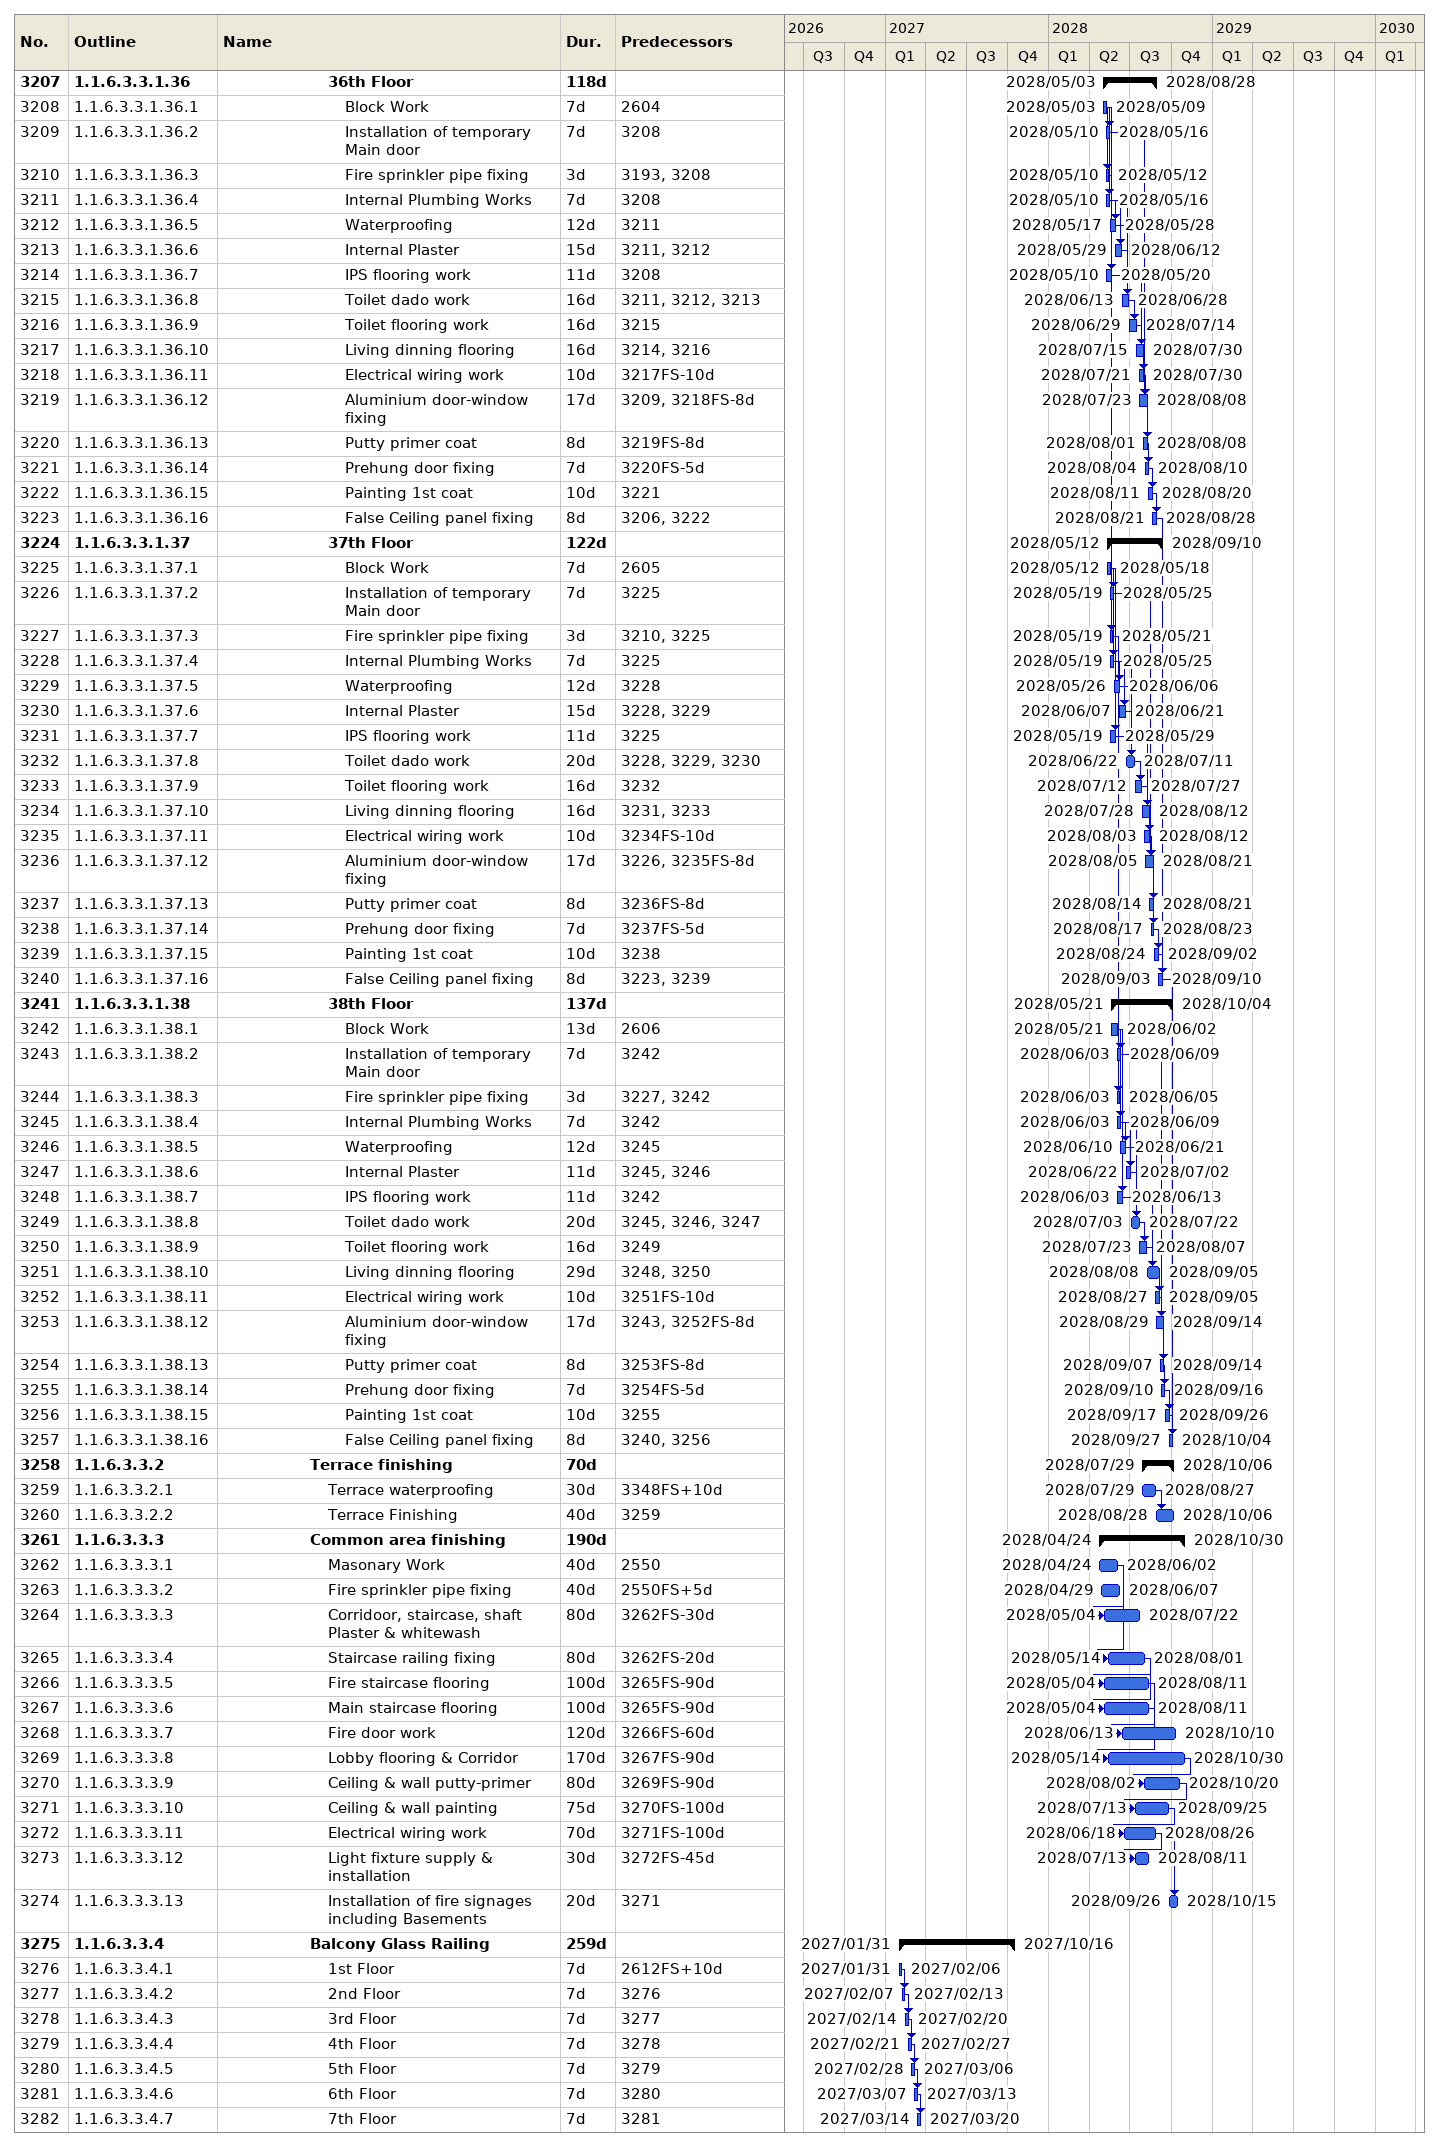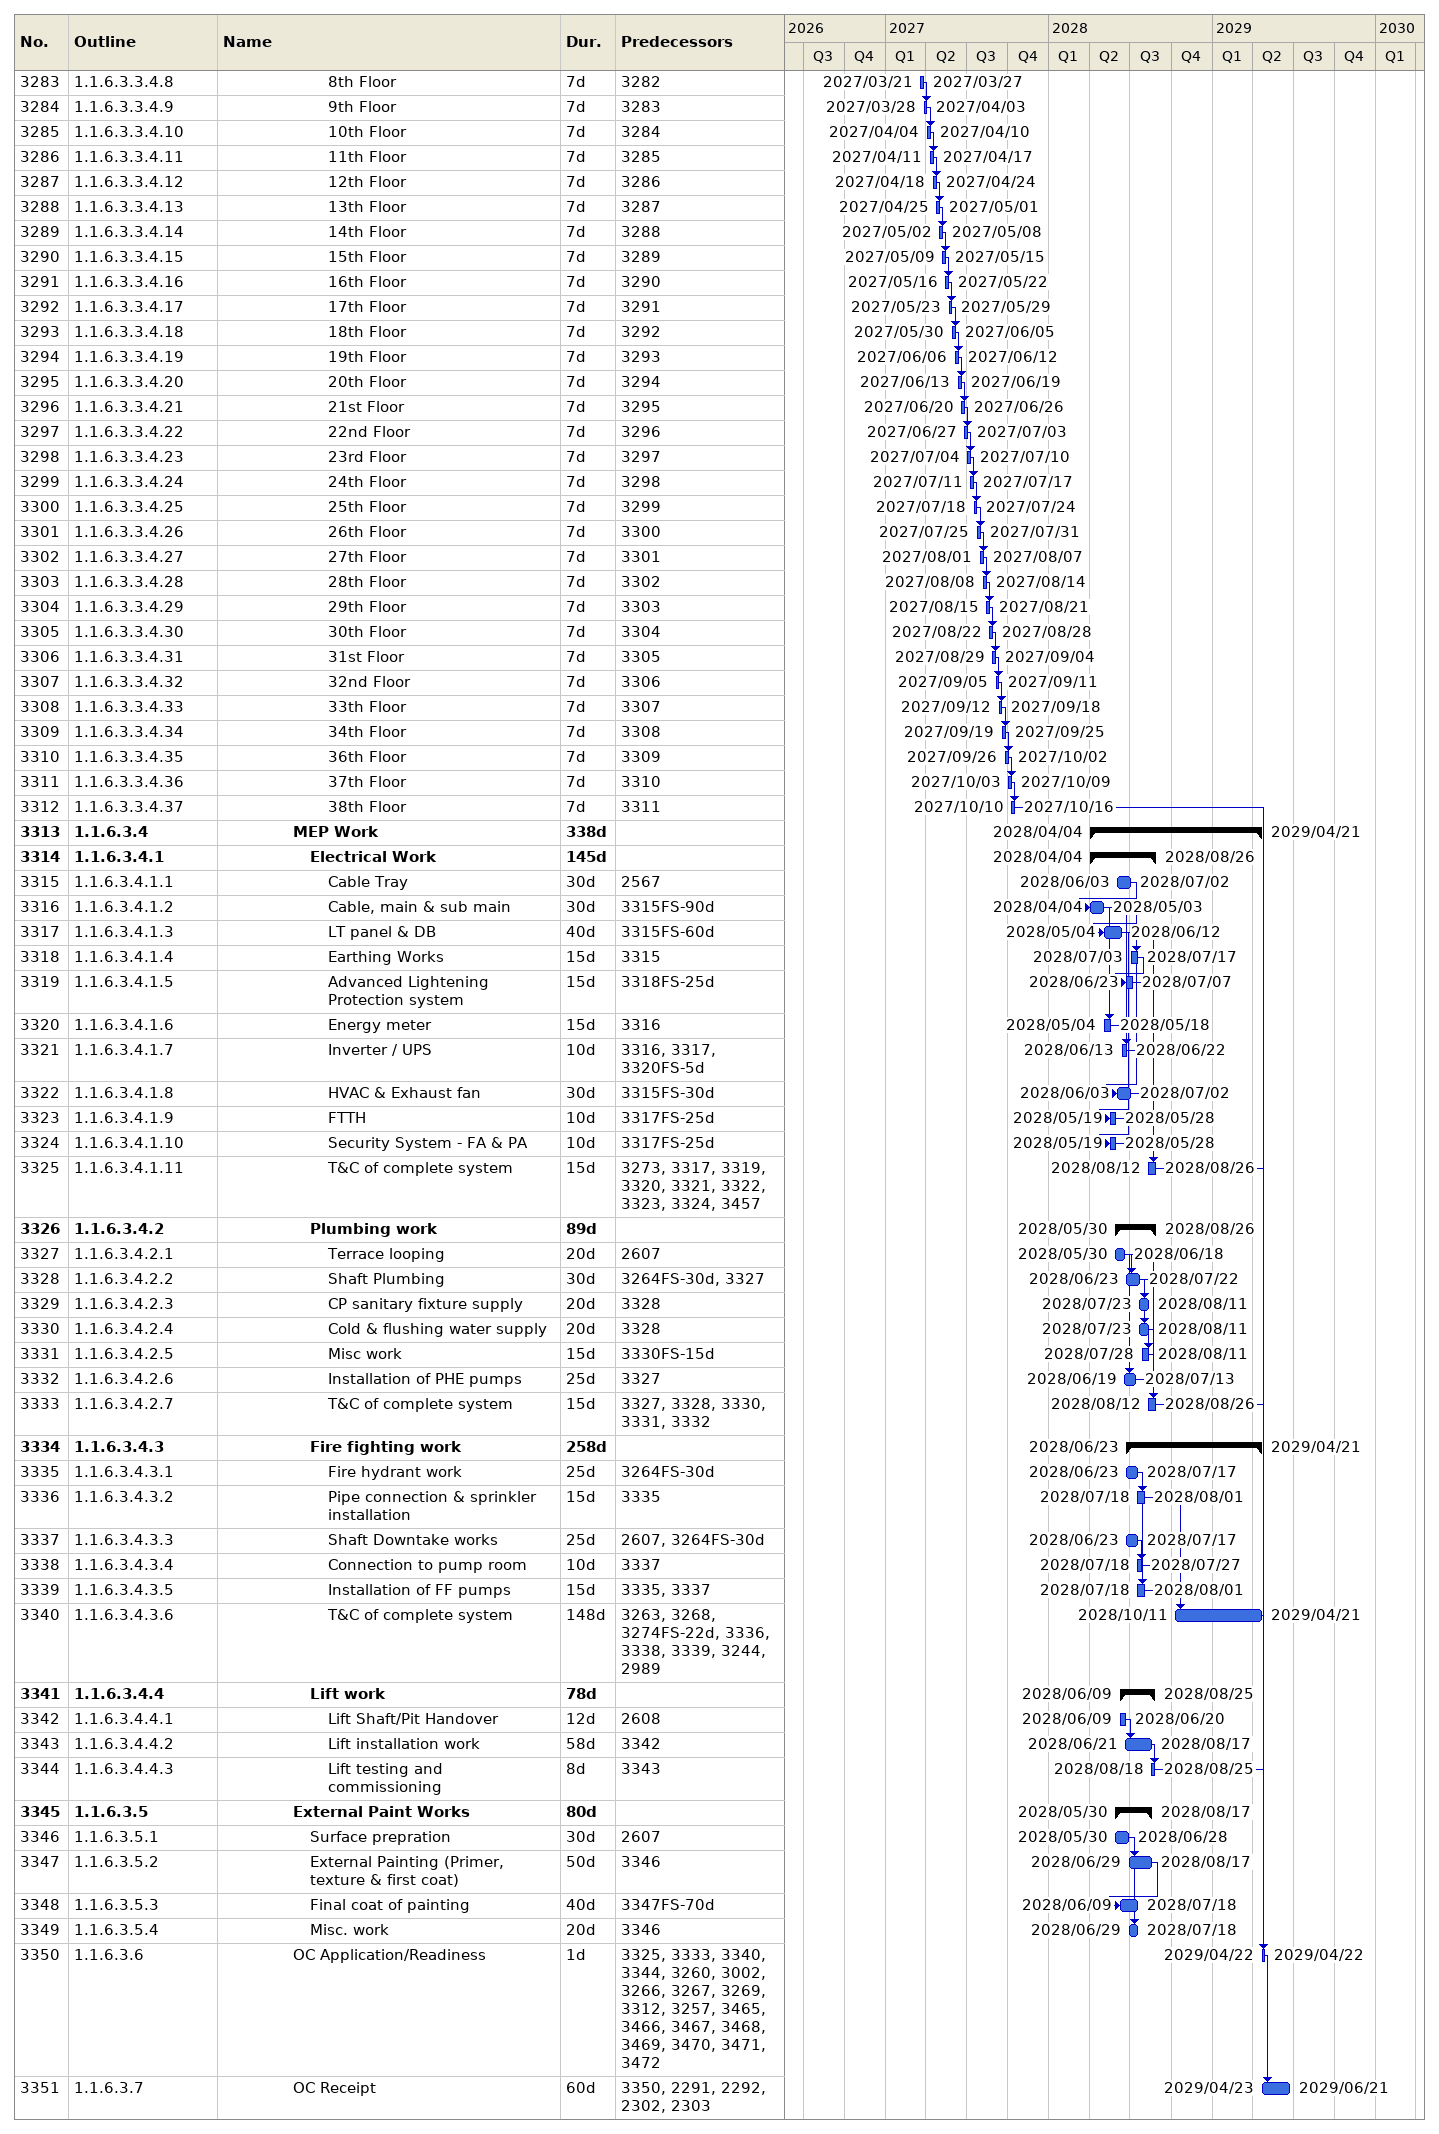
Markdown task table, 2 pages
| ID | WBS | Task | Duration | Start | Finish | Predecessors |
|---|---|---|---|---|---|---|
| 3207 | 1.1.6.3.3.1.36 | **36th Floor** | 118d | 2028-05-03 | 2028-08-28 |  |
| 3208 | 1.1.6.3.3.1.36.1 | Block Work | 7d | 2028-05-03 | 2028-05-09 | 2604 |
| 3209 | 1.1.6.3.3.1.36.2 | Installation of temporary Main door | 7d | 2028-05-10 | 2028-05-16 | 3208 |
| 3210 | 1.1.6.3.3.1.36.3 | Fire sprinkler pipe fixing | 3d | 2028-05-10 | 2028-05-12 | 3193, 3208 |
| 3211 | 1.1.6.3.3.1.36.4 | Internal Plumbing Works | 7d | 2028-05-10 | 2028-05-16 | 3208 |
| 3212 | 1.1.6.3.3.1.36.5 | Waterproofing | 12d | 2028-05-17 | 2028-05-28 | 3211 |
| 3213 | 1.1.6.3.3.1.36.6 | Internal Plaster | 15d | 2028-05-29 | 2028-06-12 | 3211, 3212 |
| 3214 | 1.1.6.3.3.1.36.7 | IPS flooring work | 11d | 2028-05-10 | 2028-05-20 | 3208 |
| 3215 | 1.1.6.3.3.1.36.8 | Toilet dado work | 16d | 2028-06-13 | 2028-06-28 | 3211, 3212, 3213 |
| 3216 | 1.1.6.3.3.1.36.9 | Toilet flooring work | 16d | 2028-06-29 | 2028-07-14 | 3215 |
| 3217 | 1.1.6.3.3.1.36.10 | Living dinning flooring | 16d | 2028-07-15 | 2028-07-30 | 3214, 3216 |
| 3218 | 1.1.6.3.3.1.36.11 | Electrical wiring work | 10d | 2028-07-21 | 2028-07-30 | 3217FS-10d |
| 3219 | 1.1.6.3.3.1.36.12 | Aluminium door-window fixing | 17d | 2028-07-23 | 2028-08-08 | 3209, 3218FS-8d |
| 3220 | 1.1.6.3.3.1.36.13 | Putty primer coat | 8d | 2028-08-01 | 2028-08-08 | 3219FS-8d |
| 3221 | 1.1.6.3.3.1.36.14 | Prehung door fixing | 7d | 2028-08-04 | 2028-08-10 | 3220FS-5d |
| 3222 | 1.1.6.3.3.1.36.15 | Painting 1st coat | 10d | 2028-08-11 | 2028-08-20 | 3221 |
| 3223 | 1.1.6.3.3.1.36.16 | False Ceiling panel fixing | 8d | 2028-08-21 | 2028-08-28 | 3206, 3222 |
| 3224 | 1.1.6.3.3.1.37 | **37th Floor** | 122d | 2028-05-12 | 2028-09-10 |  |
| 3225 | 1.1.6.3.3.1.37.1 | Block Work | 7d | 2028-05-12 | 2028-05-18 | 2605 |
| 3226 | 1.1.6.3.3.1.37.2 | Installation of temporary Main door | 7d | 2028-05-19 | 2028-05-25 | 3225 |
| 3227 | 1.1.6.3.3.1.37.3 | Fire sprinkler pipe fixing | 3d | 2028-05-19 | 2028-05-21 | 3210, 3225 |
| 3228 | 1.1.6.3.3.1.37.4 | Internal Plumbing Works | 7d | 2028-05-19 | 2028-05-25 | 3225 |
| 3229 | 1.1.6.3.3.1.37.5 | Waterproofing | 12d | 2028-05-26 | 2028-06-06 | 3228 |
| 3230 | 1.1.6.3.3.1.37.6 | Internal Plaster | 15d | 2028-06-07 | 2028-06-21 | 3228, 3229 |
| 3231 | 1.1.6.3.3.1.37.7 | IPS flooring work | 11d | 2028-05-19 | 2028-05-29 | 3225 |
| 3232 | 1.1.6.3.3.1.37.8 | Toilet dado work | 20d | 2028-06-22 | 2028-07-11 | 3228, 3229, 3230 |
| 3233 | 1.1.6.3.3.1.37.9 | Toilet flooring work | 16d | 2028-07-12 | 2028-07-27 | 3232 |
| 3234 | 1.1.6.3.3.1.37.10 | Living dinning flooring | 16d | 2028-07-28 | 2028-08-12 | 3231, 3233 |
| 3235 | 1.1.6.3.3.1.37.11 | Electrical wiring work | 10d | 2028-08-03 | 2028-08-12 | 3234FS-10d |
| 3236 | 1.1.6.3.3.1.37.12 | Aluminium door-window fixing | 17d | 2028-08-05 | 2028-08-21 | 3226, 3235FS-8d |
| 3237 | 1.1.6.3.3.1.37.13 | Putty primer coat | 8d | 2028-08-14 | 2028-08-21 | 3236FS-8d |
| 3238 | 1.1.6.3.3.1.37.14 | Prehung door fixing | 7d | 2028-08-17 | 2028-08-23 | 3237FS-5d |
| 3239 | 1.1.6.3.3.1.37.15 | Painting 1st coat | 10d | 2028-08-24 | 2028-09-02 | 3238 |
| 3240 | 1.1.6.3.3.1.37.16 | False Ceiling panel fixing | 8d | 2028-09-03 | 2028-09-10 | 3223, 3239 |
| 3241 | 1.1.6.3.3.1.38 | **38th Floor** | 137d | 2028-05-21 | 2028-10-04 |  |
| 3242 | 1.1.6.3.3.1.38.1 | Block Work | 13d | 2028-05-21 | 2028-06-02 | 2606 |
| 3243 | 1.1.6.3.3.1.38.2 | Installation of temporary Main door | 7d | 2028-06-03 | 2028-06-09 | 3242 |
| 3244 | 1.1.6.3.3.1.38.3 | Fire sprinkler pipe fixing | 3d | 2028-06-03 | 2028-06-05 | 3227, 3242 |
| 3245 | 1.1.6.3.3.1.38.4 | Internal Plumbing Works | 7d | 2028-06-03 | 2028-06-09 | 3242 |
| 3246 | 1.1.6.3.3.1.38.5 | Waterproofing | 12d | 2028-06-10 | 2028-06-21 | 3245 |
| 3247 | 1.1.6.3.3.1.38.6 | Internal Plaster | 11d | 2028-06-22 | 2028-07-02 | 3245, 3246 |
| 3248 | 1.1.6.3.3.1.38.7 | IPS flooring work | 11d | 2028-06-03 | 2028-06-13 | 3242 |
| 3249 | 1.1.6.3.3.1.38.8 | Toilet dado work | 20d | 2028-07-03 | 2028-07-22 | 3245, 3246, 3247 |
| 3250 | 1.1.6.3.3.1.38.9 | Toilet flooring work | 16d | 2028-07-23 | 2028-08-07 | 3249 |
| 3251 | 1.1.6.3.3.1.38.10 | Living dinning flooring | 29d | 2028-08-08 | 2028-09-05 | 3248, 3250 |
| 3252 | 1.1.6.3.3.1.38.11 | Electrical wiring work | 10d | 2028-08-27 | 2028-09-05 | 3251FS-10d |
| 3253 | 1.1.6.3.3.1.38.12 | Aluminium door-window fixing | 17d | 2028-08-29 | 2028-09-14 | 3243, 3252FS-8d |
| 3254 | 1.1.6.3.3.1.38.13 | Putty primer coat | 8d | 2028-09-07 | 2028-09-14 | 3253FS-8d |
| 3255 | 1.1.6.3.3.1.38.14 | Prehung door fixing | 7d | 2028-09-10 | 2028-09-16 | 3254FS-5d |
| 3256 | 1.1.6.3.3.1.38.15 | Painting 1st coat | 10d | 2028-09-17 | 2028-09-26 | 3255 |
| 3257 | 1.1.6.3.3.1.38.16 | False Ceiling panel fixing | 8d | 2028-09-27 | 2028-10-04 | 3240, 3256 |
| 3258 | 1.1.6.3.3.2 | **Terrace finishing** | 70d | 2028-07-29 | 2028-10-06 |  |
| 3259 | 1.1.6.3.3.2.1 | Terrace waterproofing | 30d | 2028-07-29 | 2028-08-27 | 3348FS+10d |
| 3260 | 1.1.6.3.3.2.2 | Terrace Finishing | 40d | 2028-08-28 | 2028-10-06 | 3259 |
| 3261 | 1.1.6.3.3.3 | **Common area finishing** | 190d | 2028-04-24 | 2028-10-30 |  |
| 3262 | 1.1.6.3.3.3.1 | Masonary Work | 40d | 2028-04-24 | 2028-06-02 | 2550 |
| 3263 | 1.1.6.3.3.3.2 | Fire sprinkler pipe fixing | 40d | 2028-04-29 | 2028-06-07 | 2550FS+5d |
| 3264 | 1.1.6.3.3.3.3 | Corridoor, staircase, shaft Plaster & whitewash | 80d | 2028-05-04 | 2028-07-22 | 3262FS-30d |
| 3265 | 1.1.6.3.3.3.4 | Staircase railing fixing | 80d | 2028-05-14 | 2028-08-01 | 3262FS-20d |
| 3266 | 1.1.6.3.3.3.5 | Fire staircase flooring | 100d | 2028-05-04 | 2028-08-11 | 3265FS-90d |
| 3267 | 1.1.6.3.3.3.6 | Main staircase flooring | 100d | 2028-05-04 | 2028-08-11 | 3265FS-90d |
| 3268 | 1.1.6.3.3.3.7 | Fire door work | 120d | 2028-06-13 | 2028-10-10 | 3266FS-60d |
| 3269 | 1.1.6.3.3.3.8 | Lobby flooring & Corridor | 170d | 2028-05-14 | 2028-10-30 | 3267FS-90d |
| 3270 | 1.1.6.3.3.3.9 | Ceiling & wall putty-primer | 80d | 2028-08-02 | 2028-10-20 | 3269FS-90d |
| 3271 | 1.1.6.3.3.3.10 | Ceiling & wall painting | 75d | 2028-07-13 | 2028-09-25 | 3270FS-100d |
| 3272 | 1.1.6.3.3.3.11 | Electrical wiring work | 70d | 2028-06-18 | 2028-08-26 | 3271FS-100d |
| 3273 | 1.1.6.3.3.3.12 | Light fixture supply & installation | 30d | 2028-07-13 | 2028-08-11 | 3272FS-45d |
| 3274 | 1.1.6.3.3.3.13 | Installation of fire signages including Basements | 20d | 2028-09-26 | 2028-10-15 | 3271 |
| 3275 | 1.1.6.3.3.4 | **Balcony Glass Railing** | 259d | 2027-01-31 | 2027-10-16 |  |
| 3276 | 1.1.6.3.3.4.1 | 1st Floor | 7d | 2027-01-31 | 2027-02-06 | 2612FS+10d |
| 3277 | 1.1.6.3.3.4.2 | 2nd Floor | 7d | 2027-02-07 | 2027-02-13 | 3276 |
| 3278 | 1.1.6.3.3.4.3 | 3rd Floor | 7d | 2027-02-14 | 2027-02-20 | 3277 |
| 3279 | 1.1.6.3.3.4.4 | 4th Floor | 7d | 2027-02-21 | 2027-02-27 | 3278 |
| 3280 | 1.1.6.3.3.4.5 | 5th Floor | 7d | 2027-02-28 | 2027-03-06 | 3279 |
| 3281 | 1.1.6.3.3.4.6 | 6th Floor | 7d | 2027-03-07 | 2027-03-13 | 3280 |
| 3282 | 1.1.6.3.3.4.7 | 7th Floor | 7d | 2027-03-14 | 2027-03-20 | 3281 |
| 3283 | 1.1.6.3.3.4.8 | 8th Floor | 7d | 2027-03-21 | 2027-03-27 | 3282 |
| 3284 | 1.1.6.3.3.4.9 | 9th Floor | 7d | 2027-03-28 | 2027-04-03 | 3283 |
| 3285 | 1.1.6.3.3.4.10 | 10th Floor | 7d | 2027-04-04 | 2027-04-10 | 3284 |
| 3286 | 1.1.6.3.3.4.11 | 11th Floor | 7d | 2027-04-11 | 2027-04-17 | 3285 |
| 3287 | 1.1.6.3.3.4.12 | 12th Floor | 7d | 2027-04-18 | 2027-04-24 | 3286 |
| 3288 | 1.1.6.3.3.4.13 | 13th Floor | 7d | 2027-04-25 | 2027-05-01 | 3287 |
| 3289 | 1.1.6.3.3.4.14 | 14th Floor | 7d | 2027-05-02 | 2027-05-08 | 3288 |
| 3290 | 1.1.6.3.3.4.15 | 15th Floor | 7d | 2027-05-09 | 2027-05-15 | 3289 |
| 3291 | 1.1.6.3.3.4.16 | 16th Floor | 7d | 2027-05-16 | 2027-05-22 | 3290 |
| 3292 | 1.1.6.3.3.4.17 | 17th Floor | 7d | 2027-05-23 | 2027-05-29 | 3291 |
| 3293 | 1.1.6.3.3.4.18 | 18th Floor | 7d | 2027-05-30 | 2027-06-05 | 3292 |
| 3294 | 1.1.6.3.3.4.19 | 19th Floor | 7d | 2027-06-06 | 2027-06-12 | 3293 |
| 3295 | 1.1.6.3.3.4.20 | 20th Floor | 7d | 2027-06-13 | 2027-06-19 | 3294 |
| 3296 | 1.1.6.3.3.4.21 | 21st Floor | 7d | 2027-06-20 | 2027-06-26 | 3295 |
| 3297 | 1.1.6.3.3.4.22 | 22nd Floor | 7d | 2027-06-27 | 2027-07-03 | 3296 |
| 3298 | 1.1.6.3.3.4.23 | 23rd Floor | 7d | 2027-07-04 | 2027-07-10 | 3297 |
| 3299 | 1.1.6.3.3.4.24 | 24th Floor | 7d | 2027-07-11 | 2027-07-17 | 3298 |
| 3300 | 1.1.6.3.3.4.25 | 25th Floor | 7d | 2027-07-18 | 2027-07-24 | 3299 |
| 3301 | 1.1.6.3.3.4.26 | 26th Floor | 7d | 2027-07-25 | 2027-07-31 | 3300 |
| 3302 | 1.1.6.3.3.4.27 | 27th Floor | 7d | 2027-08-01 | 2027-08-07 | 3301 |
| 3303 | 1.1.6.3.3.4.28 | 28th Floor | 7d | 2027-08-08 | 2027-08-14 | 3302 |
| 3304 | 1.1.6.3.3.4.29 | 29th Floor | 7d | 2027-08-15 | 2027-08-21 | 3303 |
| 3305 | 1.1.6.3.3.4.30 | 30th Floor | 7d | 2027-08-22 | 2027-08-28 | 3304 |
| 3306 | 1.1.6.3.3.4.31 | 31st Floor | 7d | 2027-08-29 | 2027-09-04 | 3305 |
| 3307 | 1.1.6.3.3.4.32 | 32nd Floor | 7d | 2027-09-05 | 2027-09-11 | 3306 |
| 3308 | 1.1.6.3.3.4.33 | 33th Floor | 7d | 2027-09-12 | 2027-09-18 | 3307 |
| 3309 | 1.1.6.3.3.4.34 | 34th Floor | 7d | 2027-09-19 | 2027-09-25 | 3308 |
| 3310 | 1.1.6.3.3.4.35 | 36th Floor | 7d | 2027-09-26 | 2027-10-02 | 3309 |
| 3311 | 1.1.6.3.3.4.36 | 37th Floor | 7d | 2027-10-03 | 2027-10-09 | 3310 |
| 3312 | 1.1.6.3.3.4.37 | 38th Floor | 7d | 2027-10-10 | 2027-10-16 | 3311 |
| 3313 | 1.1.6.3.4 | **MEP Work** | 338d | 2028-04-04 | 2029-04-21 |  |
| 3314 | 1.1.6.3.4.1 | **Electrical Work** | 145d | 2028-04-04 | 2028-08-26 |  |
| 3315 | 1.1.6.3.4.1.1 | Cable Tray | 30d | 2028-06-03 | 2028-07-02 | 2567 |
| 3316 | 1.1.6.3.4.1.2 | Cable, main & sub main | 30d | 2028-04-04 | 2028-05-03 | 3315FS-90d |
| 3317 | 1.1.6.3.4.1.3 | LT panel & DB | 40d | 2028-05-04 | 2028-06-12 | 3315FS-60d |
| 3318 | 1.1.6.3.4.1.4 | Earthing Works | 15d | 2028-07-03 | 2028-07-17 | 3315 |
| 3319 | 1.1.6.3.4.1.5 | Advanced Lightening Protection system | 15d | 2028-06-23 | 2028-07-07 | 3318FS-25d |
| 3320 | 1.1.6.3.4.1.6 | Energy meter | 15d | 2028-05-04 | 2028-05-18 | 3316 |
| 3321 | 1.1.6.3.4.1.7 | Inverter / UPS | 10d | 2028-06-13 | 2028-06-22 | 3316, 3317, 3320FS-5d |
| 3322 | 1.1.6.3.4.1.8 | HVAC & Exhaust fan | 30d | 2028-06-03 | 2028-07-02 | 3315FS-30d |
| 3323 | 1.1.6.3.4.1.9 | FTTH | 10d | 2028-05-19 | 2028-05-28 | 3317FS-25d |
| 3324 | 1.1.6.3.4.1.10 | Security System - FA & PA | 10d | 2028-05-19 | 2028-05-28 | 3317FS-25d |
| 3325 | 1.1.6.3.4.1.11 | T&C of complete system | 15d | 2028-08-12 | 2028-08-26 | 3273, 3317, 3319, 3320, 3321, 3322, 3323, 3324, 3457 |
| 3326 | 1.1.6.3.4.2 | **Plumbing work** | 89d | 2028-05-30 | 2028-08-26 |  |
| 3327 | 1.1.6.3.4.2.1 | Terrace looping | 20d | 2028-05-30 | 2028-06-18 | 2607 |
| 3328 | 1.1.6.3.4.2.2 | Shaft Plumbing | 30d | 2028-06-23 | 2028-07-22 | 3264FS-30d, 3327 |
| 3329 | 1.1.6.3.4.2.3 | CP sanitary fixture supply | 20d | 2028-07-23 | 2028-08-11 | 3328 |
| 3330 | 1.1.6.3.4.2.4 | Cold & flushing water supply | 20d | 2028-07-23 | 2028-08-11 | 3328 |
| 3331 | 1.1.6.3.4.2.5 | Misc work | 15d | 2028-07-28 | 2028-08-11 | 3330FS-15d |
| 3332 | 1.1.6.3.4.2.6 | Installation of PHE pumps | 25d | 2028-06-19 | 2028-07-13 | 3327 |
| 3333 | 1.1.6.3.4.2.7 | T&C of complete system | 15d | 2028-08-12 | 2028-08-26 | 3327, 3328, 3330, 3331, 3332 |
| 3334 | 1.1.6.3.4.3 | **Fire fighting work** | 258d | 2028-06-23 | 2029-04-21 |  |
| 3335 | 1.1.6.3.4.3.1 | Fire hydrant work | 25d | 2028-06-23 | 2028-07-17 | 3264FS-30d |
| 3336 | 1.1.6.3.4.3.2 | Pipe connection & sprinkler installation | 15d | 2028-07-18 | 2028-08-01 | 3335 |
| 3337 | 1.1.6.3.4.3.3 | Shaft Downtake works | 25d | 2028-06-23 | 2028-07-17 | 2607, 3264FS-30d |
| 3338 | 1.1.6.3.4.3.4 | Connection to pump room | 10d | 2028-07-18 | 2028-07-27 | 3337 |
| 3339 | 1.1.6.3.4.3.5 | Installation of FF pumps | 15d | 2028-07-18 | 2028-08-01 | 3335, 3337 |
| 3340 | 1.1.6.3.4.3.6 | T&C of complete system | 148d | 2028-10-11 | 2029-04-21 | 3263, 3268, 3274FS-22d, 3336, 3338, 3339, 3244, 2989 |
| 3341 | 1.1.6.3.4.4 | **Lift work** | 78d | 2028-06-09 | 2028-08-25 |  |
| 3342 | 1.1.6.3.4.4.1 | Lift Shaft/Pit Handover | 12d | 2028-06-09 | 2028-06-20 | 2608 |
| 3343 | 1.1.6.3.4.4.2 | Lift installation work | 58d | 2028-06-21 | 2028-08-17 | 3342 |
| 3344 | 1.1.6.3.4.4.3 | Lift testing and commissioning | 8d | 2028-08-18 | 2028-08-25 | 3343 |
| 3345 | 1.1.6.3.5 | **External Paint Works** | 80d | 2028-05-30 | 2028-08-17 |  |
| 3346 | 1.1.6.3.5.1 | Surface prepration | 30d | 2028-05-30 | 2028-06-28 | 2607 |
| 3347 | 1.1.6.3.5.2 | External Painting (Primer, texture & first coat) | 50d | 2028-06-29 | 2028-08-17 | 3346 |
| 3348 | 1.1.6.3.5.3 | Final coat of painting | 40d | 2028-06-09 | 2028-07-18 | 3347FS-70d |
| 3349 | 1.1.6.3.5.4 | Misc. work | 20d | 2028-06-29 | 2028-07-18 | 3346 |
| 3350 | 1.1.6.3.6 | OC Application/Readiness | 1d | 2029-04-22 | 2029-04-22 | 3325, 3333, 3340, 3344, 3260, 3002, 3266, 3267, 3269, 3312, 3257, 3465, 3466, 3467, 3468, 3469, 3470, 3471, 3472 |
| 3351 | 1.1.6.3.7 | OC Receipt | 60d | 2029-04-23 | 2029-06-21 | 3350, 2291, 2292, 2302, 2303 |
